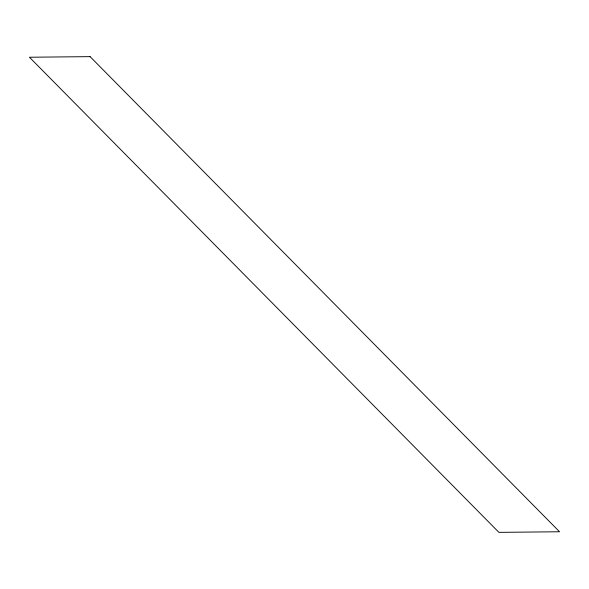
<?xml version="1.0" encoding="UTF-8"?>
<svg xmlns="http://www.w3.org/2000/svg" width="589" height="589" viewBox="0 0 589 589"><rect width="100%" height="100%" fill="white"/><g stroke="black" fill="none" stroke-linecap="round" stroke-linejoin="round"><path stroke-width="0.88" d="M90.095 56.64L29.45 57.236L498.905 532.36L559.55 531.764L90.095 56.64"/></g></svg>
